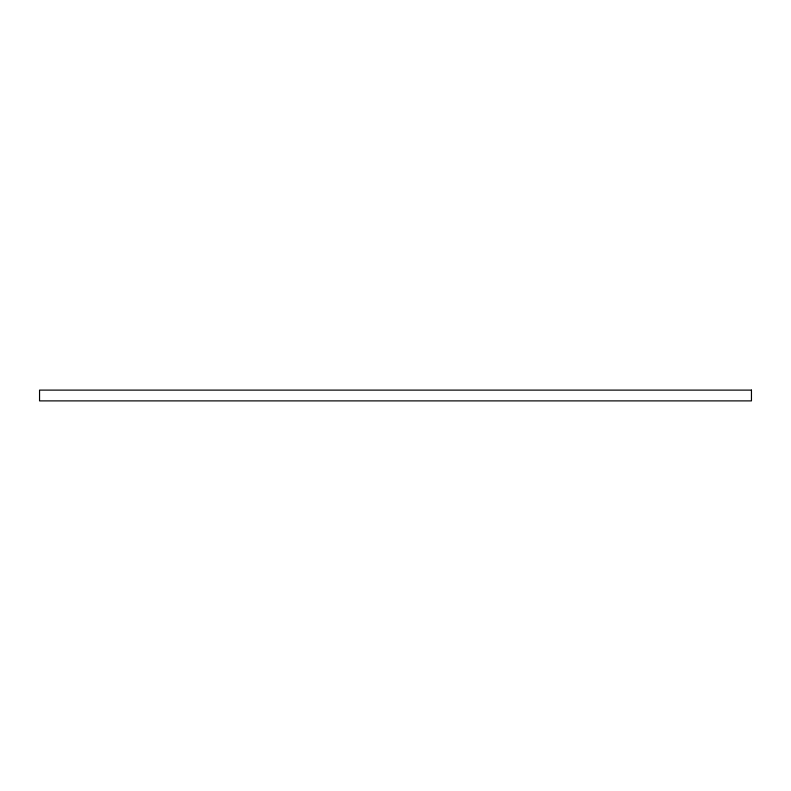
<?xml version="1.0" encoding="UTF-8"?>
<svg xmlns="http://www.w3.org/2000/svg" width="791" height="791" viewBox="0 0 791 791"><rect width="100%" height="100%" fill="white"/><g stroke="black" fill="none" stroke-linecap="round" stroke-linejoin="round"><path stroke-width="1.19" d="M751.45 390.111L39.55 390.111L39.55 400.889L751.45 400.889L751.45 390.111"/></g></svg>
